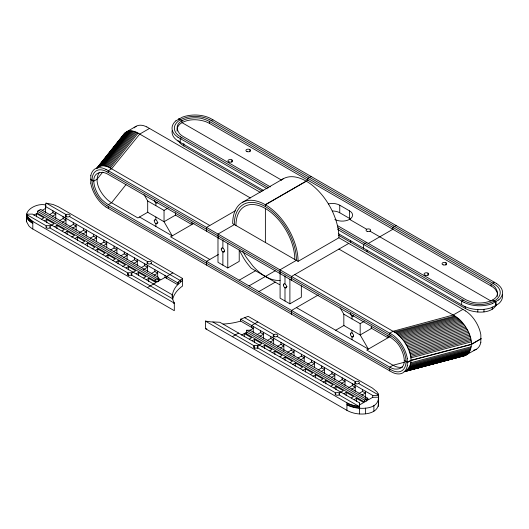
<?xml version="1.0" encoding="UTF-8"?>
<svg xmlns="http://www.w3.org/2000/svg" width="529" height="529" viewBox="0 0 529 529"><rect width="100%" height="100%" fill="white"/><g stroke="black" fill="none" stroke-linecap="round" stroke-linejoin="round"><path stroke-width="0.79" d="M359.456 413.929L359.647 402.972L219.839 322.26L210.846 321.87L205.404 321.096L205.404 328.641L346.918 410.345A22.218 12.828 0 0 0 352.162 412.594C360.884 415.582 379.544 414.782 378.44 402.146M346.918 410.345L346.918 402.8L205.404 321.096M378.44 396.479C379.558 410.98 356.619 409.896 347.877 405.207L347.877 403.323L346.918 402.8M348.882 405.69L348.889 403.806L347.877 403.323M349.934 406.146L349.94 404.262L348.889 403.806M351.031 406.556L351.038 404.672L349.94 404.262M352.162 406.933L352.169 405.049L351.038 404.672M353.332 407.264L353.332 405.379L352.169 405.049M354.523 407.555L354.523 405.67L353.332 405.379M355.733 407.799L355.739 405.915L354.523 405.67M356.963 408.004L356.969 406.12L355.739 405.915M358.206 408.163L358.212 406.272L356.969 406.12M365.605 413.777L365.618 408.104M373.884 411.192L373.897 405.525M378.169 395.137L378.169 393.88L376.893 391.777L372.416 388.074L248.154 316.335L240.642 319.166L240.642 321.057L253.259 328.344L249.853 330.308M378.354 406.417L378.367 400.744M378.625 402.867L378.632 395.315L378.169 393.88M359.449 408.269L359.647 402.972M45.567 212.473L45.752 203.129L53.045 204.472L58.289 206.72L182.558 278.466L182.558 286.01L180.706 287.412A46.691 26.959 0 0 0 172.97 298.191M90.809 183.127L90.809 175.754M476.272 349.285L464.839 355.633L404.361 371.675C419.583 362.96 405.492 338.434 394.323 332.027L294.798 274.564M405.994 370.994L466.466 354.952C478.54 343.797 466.056 323.034 454.801 315.985L338.93 249.086M465.659 311.019A23.302 13.456 60 0 1 480.848 334.877L480.808 342.237M103.631 172.547A22.661 13.086 60 0 1 108.306 174.444L389.767 336.947A22.661 13.086 60 0 1 394.442 340.445C402.476 346.098 411.853 370.783 394.442 369.037A22.661 13.086 60 0 1 389.767 367.139L108.306 204.637A22.661 13.086 60 0 1 103.631 201.139C95.59 195.485 86.214 170.801 103.631 172.547M172.381 298.779L172.434 294.858A46.691 26.959 0 0 1 176.633 285.819L182.558 280.35M172.256 295.321L172.295 294.805L32.494 214.093L26.582 214.199L26.589 221.75L28.903 225.962A22.218 12.828 0 0 0 32.798 228.991L174.312 310.695L174.312 303.143L172.97 300.003L172.256 295.321L172.262 297.212M279.894 273.513L280.02 269.81L296.359 260.367M407.257 365.83L407.257 358.457M26.642 218.894L26.589 221.75M497.379 296.326L497.524 295.599M496.711 304.512C491.672 313.313 479.155 313.089 470.519 310.695A22.218 12.828 0 0 1 465.275 308.44L338.679 235.359M122.807 135.953L123.766 134.293M96.496 168.559L124.341 133.572L126.398 131.9L136.204 126.239M96.496 168.705L124.97 132.931M97.594 167.633L125.657 132.376M97.872 167.29L126.398 131.9C130.108 129.87 134.624 131.119 138.062 133.123L250.376 197.965M98.612 166.82L99.406 166.43L127.191 131.516M99.406 166.43L100.239 166.132L128.025 131.218M100.239 166.132L101.118 165.921L128.904 131.007M101.118 165.921L102.037 165.802L129.823 130.888M102.037 165.802L102.996 165.769L130.782 130.855M102.996 165.769L103.982 165.828L131.767 130.914M103.982 165.828L104.993 165.98L132.779 131.066M104.993 165.98L106.031 166.218L133.817 131.304M102.692 172.143L97.032 179.258L93.759 181.143L90.492 179.133M106.031 166.218L107.083 166.549L134.869 131.635M107.083 166.549L108.147 166.966L135.933 132.052M108.147 166.966L109.225 167.468L137.011 132.548M109.225 167.468L110.277 168.037L138.062 133.123M125.981 184.647L111.573 202.752L108.306 204.637M158.277 278.221L160.942 279.762L165.028 277.401L177.651 284.688L177.651 282.803L182.558 278.466M99.478 172.282C93.256 181.044 100.279 192.774 106.898 199.254A22.661 13.086 60 0 0 111.573 202.752L137.89 217.948L147.928 212.149M96.556 168.487L97.184 167.852M175.879 120.89L182.26 117.207A23.302 13.456 0 0 1 210.489 118.403L496.685 283.59M498.715 299.903L492.327 303.593M337.429 225.579L464.951 299.196A22.661 13.086 0 0 0 470.321 301.497C479.234 305.63 505.301 301.404 495.084 287.201A22.661 13.086 0 0 0 491.097 284.099L209.643 121.597A22.661 13.086 0 0 0 204.273 119.303C195.353 115.17 169.287 119.389 179.51 133.599A22.661 13.086 0 0 0 183.49 136.694L270.385 186.869M492.327 307.369L498.715 303.679A23.302 13.456 0 0 0 502.325 294.474M172.871 272.871L166.661 276.455L166.661 278.347M232.343 336.649L238.546 333.058M149.535 128.415L139.729 134.082L111.573 168.784L108.306 170.669L108.306 172.553M37.394 211.263L40.66 209.372L158.495 277.401L158.495 281.177L155.222 281.177L155.222 279.292L37.394 211.263L37.394 213.147L156.855 282.122L160.128 280.231L39.027 210.317M33.856 215.191L36.58 213.623L43.92 217.862L41.738 219.118M42.161 210.397L45.567 208.433L45.772 205.014C34.445 202.151 17.06 214.754 32.798 223.331L32.798 228.991M181.857 137.639L180.217 138.585L180.217 142.361M211.276 120.658L212.909 119.713M49.369 214.714L52.907 212.671L55.757 214.318L52.219 216.361M44.588 220.765L46.77 219.509L54.11 223.747L51.935 225.004M49.799 225.995L51.452 225.037M64.525 217.492L66.185 216.533M59.559 220.6L63.103 218.556L65.953 220.203L62.409 222.246M54.785 226.65L56.96 225.387L64.307 229.626L62.124 230.889M69.755 226.485L73.293 224.441L76.143 226.088L72.605 228.131M64.974 232.535L67.157 231.272L74.496 235.511L71.772 237.085M79.403 232.681L83.489 230.327L86.339 231.966L82.795 234.016M75.171 238.42L77.346 237.157L84.693 241.396L81.969 242.97M90.274 238.176L93.679 236.212L96.529 237.852L92.992 239.901M85.361 244.305L87.543 243.042L94.883 247.281L92.158 248.855M100.47 244.061L103.876 242.09L106.726 243.737L103.181 245.787M139.524 217.002L172.216 235.874L164.043 221.724L164.043 210.397L168.129 208.042M95.557 250.191L97.733 248.928L105.079 253.166L102.355 254.74M157.973 222.398L155.87 223.608L155.87 226.438M110.66 249.946L114.066 247.975L116.916 249.622L113.378 251.672M191.829 222.094L191.829 224.554L175.483 215.118L164.043 221.724L147.697 212.288L147.697 200.96L144.02 194.593M105.747 256.069L107.929 254.813L115.269 259.051L112.545 260.625M120.85 255.831L124.255 253.86L127.112 255.507L123.568 257.55M115.944 261.954L118.119 260.698L125.459 264.936L122.735 266.51M193.958 223.324L170.583 236.82L209.808 259.468M131.047 261.716L134.452 259.746L137.302 261.392L133.764 263.435M126.133 267.839L128.316 266.583L135.655 270.822L132.931 272.395M242.262 202.442L283.121 178.855M235.431 210.701L206.535 227.384L206.535 231.16M132.997 272.118L131.357 273.063L131.357 275.49M146.07 264.566L147.71 263.621A2.314 1.336 0 0 0 151.578 263.025A2.314 1.336 0 0 0 148.742 261.392A2.314 1.336 0 0 0 147.71 263.621M141.236 267.601L144.642 265.631L147.498 267.277L143.412 269.638M136.323 273.724L138.505 272.468L145.845 276.707L143.67 277.963M311.145 176.428L307.871 178.313L307.871 180.204L265.307 204.697L262.529 203.235A46.235 26.695 60 0 0 232.687 223.608L298.072 261.359L338.93 237.766L465.665 310.973M338.93 237.766A46.235 26.695 60 0 0 309.088 182.928L306.311 181.189L265.452 204.776L265.379 206.621A43.92 25.359 60 0 1 296.432 260.413M234.393 224.594L218.047 234.03L218.173 237.878M151.294 273.559L154.838 271.516L157.688 273.162L154.144 275.206M146.52 279.61L148.695 278.353L156.042 282.592L147.373 287.591M218.318 254.555L206.535 261.352L206.535 265.128M224.283 251.11L222.881 251.916L222.881 265.128M217.981 236.999L217.981 262.298L227.787 267.958L239.227 261.352L239.227 249.979L243.32 257.563A34.517 19.93 60 0 0 247.803 264.13L251.163 268.249L279.59 284.662M239.168 280.198L255.514 270.755M249.033 285.891L275.239 270.762M258.899 291.585L275.245 282.149M348.737 243.426L291.532 276.455L291.532 280.231M287.095 286.566L284.992 287.776L284.992 300.988M366.716 242.48L363.443 244.372L363.443 248.147M396.135 225.499L392.868 227.384L392.868 229.269L368.091 243.578M280.086 272.858L280.086 298.158L289.899 303.818L301.338 297.212L301.338 285.786M241.548 335.102L244.272 333.528L251.612 337.767L249.43 339.029M318.293 294.977L291.532 310.424L291.532 314.2M257.061 334.626L260.599 332.582L263.449 334.222L259.911 336.272M252.28 340.676L254.462 339.413L261.802 343.652L259.627 344.915M259.144 344.948L257.504 345.893L257.504 348.32M272.217 337.403L273.857 336.451M267.251 340.511L270.795 338.461L273.645 340.107L270.24 342.078M261.928 346.872L264.652 345.298L271.999 349.537L269.816 350.8M277.447 346.396L280.985 344.346L283.835 345.992L280.43 347.963M272.124 352.757L274.849 351.183L282.188 355.422L280.013 356.685M287.637 352.281L291.181 350.231L294.031 351.878L289.945 354.238M353.405 315.277L352.003 316.084L352.003 318.921M282.314 358.642L285.038 357.068L292.385 361.307L290.203 362.563M335.657 330.241L344.068 325.388M297.834 358.166L301.371 356.116L304.221 357.763L300.135 360.123M296.432 307.594L368.349 349.114L360.176 334.963L360.176 323.636L364.263 321.275M292.511 364.527L295.235 362.954L302.575 367.192L300.393 368.449M353.405 336.041L352.003 336.847L352.003 339.678M307.481 364.362L311.568 362.001L314.418 363.648L311.012 365.612M302.7 370.412L305.425 368.839L312.771 373.077L310.589 374.334M318.213 369.93L321.758 367.886L324.608 369.533L321.202 371.497M312.897 376.298L315.621 374.724L322.961 378.962L320.779 380.219M390.098 336.563L366.716 350.059L393.034 365.255A22.661 13.086 60 0 0 397.709 367.152L400.308 367.43L402.622 367.04M328.41 375.815L331.947 373.772L334.804 375.418L331.399 377.382M463.318 300.141L461.678 301.087L461.678 304.863M492.737 283.154L494.37 282.215M323.087 382.183L325.811 380.609L333.151 384.848L330.975 386.104M462.948 309.366L453.141 315.026L393.034 331.28L389.767 333.171L389.767 335.055M338.6 381.7L342.144 379.657L344.994 381.303L341.45 383.346M333.825 387.75L336.008 386.494L343.347 390.733L341.165 391.989M339.029 392.981L340.683 392.029M353.762 384.477L355.415 383.525M348.796 387.585L352.334 385.542L355.184 387.188L351.646 389.232M389.767 367.139L393.034 365.255L404.176 362.299M344.015 393.636L346.197 392.379L353.537 396.618L351.362 397.874M358.986 393.47L362.53 391.427L365.38 393.073L361.836 395.117M354.212 399.521L356.387 398.264L363.734 402.503L359.647 404.864M364.547 400.142L367.82 398.258L367.82 400.142L364.547 402.027L245.086 333.058L246.719 332.113L364.547 400.142L364.547 402.027M378.638 397.193L372.72 397.312L368.634 399.673L367.298 398.899M481.126 338.606L471.319 344.267L410.841 360.309L407.575 362.2L404.308 360.441M481.126 338.858L471.319 344.518L410.841 360.56L407.575 362.451L405.941 361.38M257.841 321.923L251.625 325.507L251.625 327.398M240.642 321.057L238.685 321.645A46.691 26.959 0 0 1 223.02 324.065M394.323 332.027L454.801 315.985M395.381 332.675L455.853 316.633M396.459 333.415L456.93 317.374M397.524 334.235L458.002 318.193M398.575 335.122L459.053 319.08M399.613 336.08L460.085 320.038M400.625 337.099L461.103 321.057M401.61 338.176L462.088 322.135M402.562 339.307L463.04 323.265M403.482 340.491L463.959 324.449M404.361 341.714L464.839 325.672M405.201 342.984L465.679 326.942M405.994 344.28L466.466 328.238M406.735 345.609L467.206 329.567M407.423 346.964L467.894 330.923M408.051 348.327L468.529 332.285M408.626 349.709L469.097 333.667M409.135 351.097L469.613 335.055M409.585 352.479L470.056 336.437M409.968 353.855L470.44 337.813M410.279 355.224L470.757 339.182M410.53 356.566L471.002 340.524M410.709 357.921L471.187 341.879M410.709 362.795L471.187 346.753M410.53 363.939L471.002 347.897M410.279 365.003L470.757 348.961M409.968 366.002L470.44 349.96M409.585 366.941L470.056 350.899M409.135 367.807L469.613 351.765M408.626 368.601L469.097 352.559M408.051 369.321L468.529 353.279M407.423 369.963L467.894 353.921M406.735 370.518L467.206 354.476M406.384 370.769L408.772 370.141M412.752 369.083L431.049 364.23M432.643 363.807L439.01 362.12M440.604 361.697L446.965 360.004M448.559 359.588L454.927 357.895M456.514 357.472L461.288 356.209M404.156 371.589L464.839 355.633M404.282 371.675L465.679 355.336M462.088 355.997L463.04 355.964M280.086 280.396L277.811 280.449A41.606 24.023 60 0 1 252.948 266.094L246.468 257.59A41.606 24.023 60 0 1 242.844 251.308M240.642 319.166L372.72 395.428L378.632 395.315M155.222 279.292L158.495 279.292M246.719 334.004L246.719 330.228L249.992 330.228L367.82 398.258M358.212 406.272L359.462 406.384M205.404 328.641L206.865 328.906M90.492 179.384L92.125 180.204M178.65 118.932L182.022 120.751L182.022 122.642C179.007 124.255 176.342 127.568 177.142 131.172M492.572 300.042L495.944 301.867L495.944 305.643M146.817 126.887L260.182 192.298M105.959 169.353L392.115 334.566A23.302 13.456 60 0 1 407.297 358.47M464.065 302.423L337.733 229.526M464.065 306.198L338.448 233.712M346.918 404.685L347.877 405.207M210.006 119.924L494 283.888M281.236 179.92L182.022 122.642C188.793 119.012 197.033 119.085 204.273 121.187A22.661 13.086 0 0 1 209.636 123.488L491.104 285.984A22.661 13.086 0 0 1 495.084 289.085L496.976 291.922L497.558 294.137M306.311 181.189L303.388 179.642A46.235 26.695 60 0 0 281.197 180.171M328.41 203.91A10.401 6.004 0 0 1 339.744 205.206L349.55 210.873A10.401 6.004 0 0 1 349.55 219.363L366.716 229.269M332.391 210.998A10.401 6.004 0 0 1 339.744 212.757L349.55 218.417A10.401 6.004 0 0 1 350.72 219.224M369.983 231.16L491.143 301.107M180.587 136.912L268.785 187.828M337.938 227.754L464.581 300.875A20.968 12.107 0 0 0 494.271 301.027A20.968 12.107 0 0 0 493.941 283.921M267.152 188.774L177.909 137.209M263.614 190.506L177.909 140.985M178.418 140.859L179.926 142.916A22.218 12.828 0 0 0 183.821 145.944L262.119 191.154M110.277 168.037L209.808 225.499M107.037 171.826L391.03 335.789M370.908 327.947L387.962 337.793L387.962 335.326M147.697 200.96L164.043 210.397M340.154 307.832L343.83 314.2L360.176 323.636M107.037 205.794L391.03 369.758A20.968 12.107 60 0 0 406.014 361.426A20.968 12.107 60 0 0 391.03 335.862M46.334 203.182L66.185 214.648L66.185 217.075M69.451 216.533L147.71 261.736L147.71 263.349M150.977 263.621L180.078 280.43M244.748 317.764L273.857 334.566L273.857 336.993M277.123 336.451L355.415 381.634L355.415 384.061M358.682 383.525L378.539 394.984M45.567 206.541L177.651 282.803M246.719 330.228L366.187 399.197L366.187 401.088M26.668 214.536L46.526 225.995M49.799 227.88L128.084 273.063L128.084 275.49M131.357 274.948L172.699 298.812M212.903 322.029L254.237 345.893L254.237 348.32M257.504 347.784L335.763 392.981M339.029 394.872L358.88 406.332M26.582 214.199L28.321 217.736L32.791 221.439L174.312 303.143M105.959 207.018L392.115 372.231A23.302 13.456 60 0 0 407.297 365.863M494.205 300.988L495.726 301.993L495.726 305.769M178.862 118.807L180.389 119.805A20.968 12.107 0 0 1 209.947 119.957M180.7 279.861L180.706 281.745M178.511 281.845L178.518 283.729M173.849 302.297L173.849 303.56M172.434 297.668L172.441 298.931M32.791 221.439L32.798 223.331M31.892 220.884L31.892 222.775M31.046 220.302L31.052 222.193M30.265 219.694L30.272 221.585M29.551 219.066L29.551 220.95M28.903 218.411L28.903 220.302M28.321 217.736L28.328 219.628M27.819 217.049L27.825 218.94M27.396 216.348L27.396 218.239M27.045 215.64L27.045 217.525M26.774 214.919L26.774 216.811M492.241 306.866L492.241 309.293M491.104 284.099L491.104 285.984M483.962 309.445L483.962 311.872M477.813 309.604L477.813 312.031M465.275 306.827L465.275 308.447M445.987 262.774L445.987 265.036M428.007 273.149L428.007 275.417M389.767 369.03L389.767 370.915M372.72 395.428L372.72 397.312M371.616 325.93L371.616 328.357L360.176 334.963L343.83 325.527L343.83 314.2M367.04 250.111L367.04 251.731M365.38 391.182L365.38 397.927M362.53 389.542L362.53 391.427M359.647 407.29L359.647 408.904M356.387 398.264L356.387 401.498M355.184 385.304L355.184 391.235M352.334 383.657L352.334 385.542M352.003 330.241L352.003 333.072M350.694 240.675L350.694 242.289M349.55 210.873L349.55 218.417M346.197 392.379L346.197 395.613M344.994 379.419L344.994 385.35M342.144 377.772L342.144 379.657M339.744 205.206L339.744 212.757M336.008 386.494L336.008 389.728M334.804 373.534L334.804 379.465M331.947 371.887L331.947 373.772M325.811 380.609L325.811 383.842M324.608 367.648L324.608 373.58M321.758 366.002L321.758 367.886M315.621 374.724L315.621 377.957M314.418 361.763L314.418 367.695M311.568 360.117L311.568 362.001M305.425 368.839L305.425 372.072M304.221 355.878L304.221 361.81M301.371 354.232L301.371 356.116M295.235 362.954L295.235 366.187M294.031 349.993L294.031 355.924M291.181 348.346L291.181 350.231M289.899 279.338L289.899 303.818M284.992 275.748L284.992 284M285.038 357.068L285.038 360.302M283.835 344.108L283.835 350.846M280.985 342.461L280.985 344.346M274.849 351.183L274.849 354.423M273.645 338.223L273.645 344.154M270.795 336.576L270.795 338.461M235.96 225.499A41.606 24.023 60 0 1 265.379 208.512L265.379 242.48M264.652 345.298L264.652 348.538M263.449 332.338L263.449 338.269M260.599 330.691L260.599 332.582M254.462 339.413L254.462 342.653M253.259 326.453L253.259 332.384M249.853 149.535L249.853 151.797M244.272 333.528L244.272 336.768M231.874 159.917L231.874 162.178M227.787 243.479L227.787 267.958M222.881 239.888L222.881 248.147M209.643 121.597L209.643 123.488M183.821 143.518L183.821 145.944M175.483 212.691L175.483 215.118M172.295 294.805L172.295 296.696M165.028 275.516L165.028 277.401M157.688 271.278L157.688 277.209M154.289 200.537A2.314 1.336 60 0 0 155.87 202.852L155.87 205.682M155.87 217.002L155.87 219.833M154.838 269.631L154.838 271.516M148.695 278.353L148.695 281.587M147.498 265.393L147.498 271.324M144.642 263.746L144.642 265.631M138.505 272.468L138.505 275.702M137.302 259.508L137.302 265.439M134.452 257.861L134.452 259.746M128.316 266.583L128.316 269.816M127.112 253.622L127.112 259.554M124.255 251.976L124.255 253.86M118.119 260.698L118.119 263.931M116.916 247.737L116.916 253.669M114.066 246.091L114.066 247.975M108.306 206.528L108.306 208.413M107.929 254.813L107.929 258.053M106.726 241.852L106.726 247.784M103.876 240.206L103.876 242.09M97.733 248.928L97.733 252.168M96.529 235.967L96.529 241.898M93.679 234.321L93.679 236.212M87.543 243.042L87.543 246.283M86.339 230.082L86.339 236.013M83.489 228.435L83.489 230.327M77.346 237.157L77.346 240.397M76.143 224.197L76.143 230.128M73.293 222.55L73.293 224.441M67.157 231.272L67.157 234.512M65.953 218.312L65.953 224.243M63.103 216.665L63.103 218.556M56.96 225.387L56.96 228.627M55.757 212.427L55.757 218.358M52.907 210.78L52.907 212.671M46.77 219.509L46.77 222.742M36.58 213.623L36.58 216.857M107.037 171.899A20.968 12.107 60 0 0 92.053 180.158A20.968 12.107 60 0 0 107.037 205.721M234.321 224.554A43.92 25.359 60 0 1 265.379 206.621L265.307 204.697L268.229 206.522A46.235 26.695 60 0 1 298.072 261.359M265.379 208.512A41.606 24.023 60 0 1 294.798 259.468M353.584 315.601A2.314 1.336 60 0 1 351.792 315.945A2.314 1.336 60 0 1 350.37 313.254M157.45 202.362A2.314 1.336 60 0 1 155.87 202.852M480.848 342.27A23.302 13.456 60 0 1 473.766 350.178M134.141 127.899A23.302 13.456 60 0 1 146.817 126.94M105.959 206.971A23.302 13.456 60 0 1 90.77 183.113M90.77 175.721A23.302 13.456 60 0 1 105.959 169.406M180.647 136.872A20.968 12.107 0 0 1 180.316 119.766M177.956 137.19A23.302 13.456 0 0 1 175.826 120.87M177.956 140.959A23.302 13.456 0 0 1 172.209 130.365M492.36 307.395A23.302 13.456 0 0 1 464.105 306.165M492.36 303.62A23.302 13.456 0 0 1 464.105 302.396M496.638 283.61A23.302 13.456 0 0 1 498.761 299.923M349.55 219.363A10.401 6.004 0 0 1 334.844 219.363M350.37 334.017A2.314 1.336 60 0 0 352.823 337.066A2.314 1.336 60 0 0 352.823 333.799A2.314 1.336 60 0 0 350.37 334.017M154.237 220.778A2.314 1.336 60 0 0 156.69 223.827A2.314 1.336 60 0 0 156.69 220.56A2.314 1.336 60 0 0 154.237 220.778M283.359 284.946A2.314 1.336 60 0 0 285.812 287.994A2.314 1.336 60 0 0 285.812 284.728A2.314 1.336 60 0 0 283.359 284.946M221.248 249.086A2.314 1.336 60 0 0 223.701 252.141A2.314 1.336 60 0 0 223.701 248.868A2.314 1.336 60 0 0 221.248 249.086M355.891 383.737A2.314 1.336 0 0 0 359.363 382.579A2.314 1.336 0 0 0 355.891 381.422A2.314 1.336 0 0 0 355.891 383.737M335.763 394.872A2.314 1.336 0 0 0 339.631 394.27A2.314 1.336 0 0 0 336.801 392.637A2.314 1.336 0 0 0 335.763 394.872M254.713 347.996A2.314 1.336 0 0 0 258.185 346.839A2.314 1.336 0 0 0 254.713 345.682A2.314 1.336 0 0 0 254.713 347.996M274.333 336.669A2.314 1.336 0 0 0 277.804 335.512A2.314 1.336 0 0 0 274.333 334.354A2.314 1.336 0 0 0 274.333 336.669M66.661 216.745A2.314 1.336 0 0 0 70.126 215.594A2.314 1.336 0 0 0 66.661 214.437A2.314 1.336 0 0 0 66.661 216.745M46.526 227.88A2.314 1.336 0 0 0 50.394 227.285A2.314 1.336 0 0 0 47.564 225.652A2.314 1.336 0 0 0 46.526 227.88M128.084 274.948A2.314 1.336 0 0 0 131.952 274.353A2.314 1.336 0 0 0 129.122 272.719A2.314 1.336 0 0 0 128.084 274.948M229.083 162.013A2.314 1.336 0 0 0 232.548 160.856A2.314 1.336 0 0 0 229.083 159.698A2.314 1.336 0 0 0 229.083 162.013M247.063 151.631A2.314 1.336 0 0 0 250.528 150.474A2.314 1.336 0 0 0 247.063 149.323A2.314 1.336 0 0 0 247.063 151.631M443.196 264.87A2.314 1.336 0 0 0 446.661 263.713A2.314 1.336 0 0 0 443.196 262.556A2.314 1.336 0 0 0 443.196 264.87M425.217 275.252A2.314 1.336 0 0 0 428.682 274.095A2.314 1.336 0 0 0 425.217 272.938A2.314 1.336 0 0 0 425.217 275.252M367.192 231.371A2.314 1.336 0 0 0 370.664 230.214A2.314 1.336 0 0 0 367.192 229.057A2.314 1.336 0 0 0 367.192 231.371"/></g></svg>
